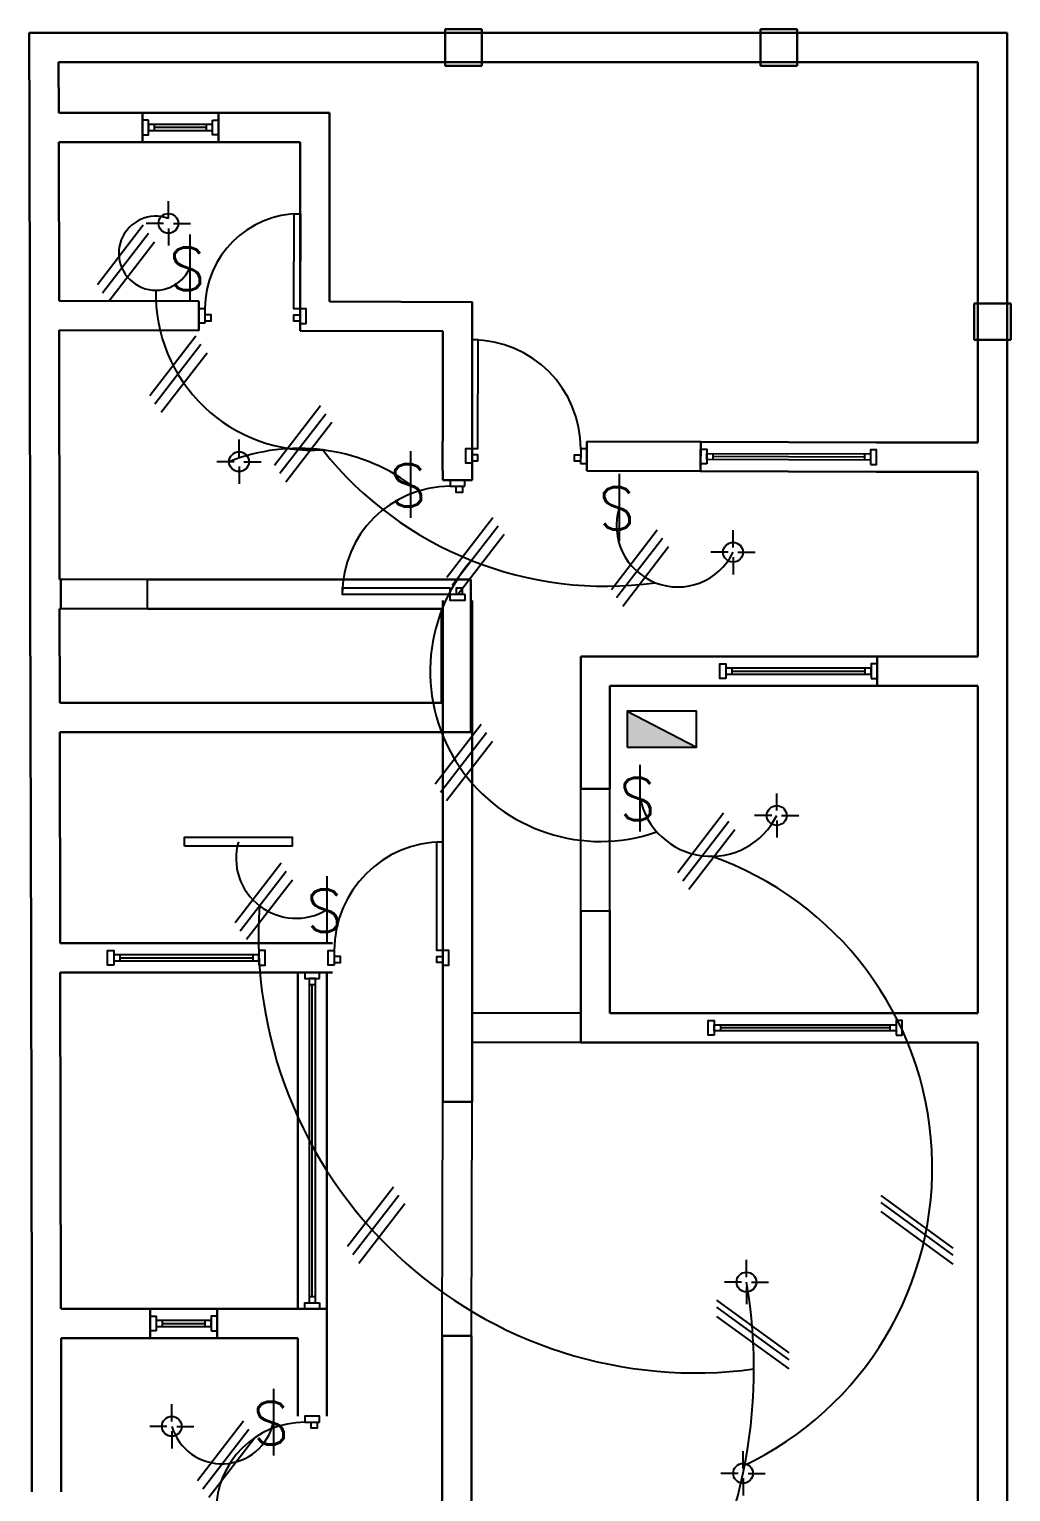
# Model space of a CAD drawing. Header units: metres. Extents: x 68508 to 226087, y -5893 to 20329.
# Drawn here: x 78664 to 86709, y 7853 to 19842 of the extents above; entities that cross this region are included whole.
import ezdxf

# ---------------------------------------------------------------- set-up
doc = ezdxf.new("R2010")
doc.units = ezdxf.units.M
doc.header["$LTSCALE"] = 0.05
for name, color, linetype in [('0 X VARIOS', 7, 'Continuous'), ('CircuitoTomas', 4, 'Continuous'), ('iluminacion', 3, 'Continuous')]:
    doc.layers.add(name, color=color, linetype=linetype)
for name, color, linetype, lineweight in [('A310G', 31, 'Continuous', 25), ('A314G', 151, 'Continuous', 25), ('A315G', 31, 'Continuous', 25), ('muro', 7, 'Continuous', 30)]:
    doc.layers.add(name, color=color, linetype=linetype, lineweight=lineweight)
doc.styles.add('SIMBOLO', font='romans.shx', dxfattribs={"width": 0.7, "oblique": 20})

# ---------------------------------------------------------------- blocks, each defined once
blk = doc.blocks.new('*U259')
at = {"layer": 'muro', "color": 7, "linetype": 'Continuous', "lineweight": 30}
for p, q in [((3.44, 0.12), (-0.12, 0.12)), ((0.12, -0.12), (3.44, -0.12))]:
    blk.add_line(p, q, dxfattribs=at)
blk = doc.blocks.new('*U260')
at = {"layer": 'muro', "color": 7, "linetype": 'Continuous', "lineweight": 30}
for p, q in [((0.17, 0.12), (0, 0.12)), ((0, -0.12), (0.17, -0.12))]:
    blk.add_line(p, q, dxfattribs=at)
blk = doc.blocks.new('*U261')
at = {"layer": 'muro', "color": 7, "linetype": 'Continuous', "lineweight": 30}
for p, q in [((2.415, 0.12), (0, 0.12)), ((0, -0.12), (2.415, -0.12))]:
    blk.add_line(p, q, dxfattribs=at)
blk = doc.blocks.new('*U262')
at = {"layer": 'muro', "color": 7, "linetype": 'Continuous', "lineweight": 30}
for p, q in [((0.165, 0.12), (0, 0.12)), ((0, -0.12), (0.165, -0.12))]:
    blk.add_line(p, q, dxfattribs=at)
blk = doc.blocks.new('*U263')
at = {"layer": 'muro', "color": 7, "linetype": 'Continuous', "lineweight": 30}
for p, q in [((1.705, 0.12), (0, 0.12)), ((0, -0.12), (1.465, -0.12))]:
    blk.add_line(p, q, dxfattribs=at)
blk = doc.blocks.new('*U264')
at = {"layer": 'muro', "color": 7, "linetype": 'Continuous', "lineweight": 30}
for p, q in [((2.06, 0.12), (-0.12, 0.12)), ((0.12, -0.12), (2.06, -0.12))]:
    blk.add_line(p, q, dxfattribs=at)
blk = doc.blocks.new('*U265')
at = {"layer": 'muro', "color": 7, "linetype": 'Continuous', "lineweight": 30}
for p, q in [((0.187, 0.12), (0, 0.12)), ((0, -0.12), (0.187, -0.12))]:
    blk.add_line(p, q, dxfattribs=at)
blk = doc.blocks.new('*U266')
at = {"layer": 'muro', "color": 7, "linetype": 'Continuous', "lineweight": 30}
for p, q in [((1.11, 0.12), (0, 0.12)), ((0, -0.12), (0.99, -0.12))]:
    blk.add_line(p, q, dxfattribs=at)
blk = doc.blocks.new('*U267')
at = {"layer": 'muro', "color": 7, "linetype": 'Continuous', "lineweight": 30}
for p, q in [((1.755, 0.12), (0, 0.12)), ((2.08, 0.12), (1.755, 0.12)), ((0.12, -0.12), (1.635, -0.12)), ((1.875, -0.12), (2.08, -0.12))]:
    blk.add_line(p, q, dxfattribs=at)
blk = doc.blocks.new('*U268')
at = {"layer": 'muro', "color": 7, "linetype": 'Continuous', "lineweight": 30}
for p, q in [((2.6, 0.12), (0, 0.12)), ((0, -0.12), (2.48, -0.12))]:
    blk.add_line(p, q, dxfattribs=at)
blk = doc.blocks.new('*U269')
at = {"layer": 'muro', "color": 7, "linetype": 'Continuous', "lineweight": 30}
for p, q in [((0.95, 0.12), (0.12, 0.12)), ((0.12, -0.12), (0.95, -0.12))]:
    blk.add_line(p, q, dxfattribs=at)
blk = doc.blocks.new('*U270')
at = {"layer": 'muro', "color": 7, "linetype": 'Continuous', "lineweight": 30}
for p, q in [((0.74, 0.12), (0.12, 0.12)), ((0.12, -0.12), (0.74, -0.12))]:
    blk.add_line(p, q, dxfattribs=at)
blk = doc.blocks.new('*U271')
at = {"layer": 'muro', "color": 7, "linetype": 'Continuous', "lineweight": 30}
for p, q in [((1.59, 0.12), (0, 0.12)), ((0, -0.12), (1.59, -0.12))]:
    blk.add_line(p, q, dxfattribs=at)
blk = doc.blocks.new('*U272')
at = {"layer": 'muro', "color": 7, "linetype": 'Continuous', "lineweight": 30}
for p, q in [((1.045, 0.12), (0, 0.12)), ((0, -0.12), (0.805, -0.12))]:
    blk.add_line(p, q, dxfattribs=at)
blk = doc.blocks.new('*U273')
at = {"layer": 'muro', "color": 7, "linetype": 'Continuous', "lineweight": 30}
for p, q in [((0.96, 0.12), (-0.12, 0.12)), ((0.12, -0.12), (0.96, -0.12))]:
    blk.add_line(p, q, dxfattribs=at)
blk = doc.blocks.new('*U274')
at = {"layer": 'muro', "color": 7, "linetype": 'Continuous', "lineweight": 30}
for p, q in [((1, 0.12), (1, -0.12)), ((1.02, 0.12), (1, 0.12)), ((1, -0.12), (1.02, -0.12))]:
    blk.add_line(p, q, dxfattribs=at)
blk = doc.blocks.new('*U275')
at = {"layer": 'muro', "color": 7, "linetype": 'Continuous', "lineweight": 30}
for p, q in [((1.065, 0.12), (0, 0.12)), ((0, -0.12), (0.825, -0.12))]:
    blk.add_line(p, q, dxfattribs=at)
blk = doc.blocks.new('*U276')
at = {"layer": 'muro', "color": 7, "linetype": 'Continuous', "lineweight": 30}
for p, q in [((1.02, 0.12), (-0.12, 0.12)), ((0.12, -0.12), (1.02, -0.12))]:
    blk.add_line(p, q, dxfattribs=at)
blk = doc.blocks.new('*U277')
at = {"layer": 'muro', "color": 7, "linetype": 'Continuous', "lineweight": 30}
for p, q in [((1.29, 0.12), (0, 0.12)), ((1.29, 0.12), (1.29, -0.12)), ((0, -0.12), (1.29, -0.12))]:
    blk.add_line(p, q, dxfattribs=at)
blk = doc.blocks.new('*U278')
at = {"layer": 'muro', "color": 7, "linetype": 'Continuous', "lineweight": 30}
for p, q in [((0.825, 0.12), (0, 0.12)), ((0, -0.12), (0.825, -0.12))]:
    blk.add_line(p, q, dxfattribs=at)
blk = doc.blocks.new('*U279')
at = {"layer": 'A314G', "color": 151, "linetype": 'Continuous', "lineweight": 25}
for p, q in [((0.1, 0.085, -1), (0.1, 0.035, -1)), ((0.1, 0.06, -1), (1.49, 0.06, -1)), ((1.49, 0.085, -1), (1.49, 0.035, -1))]:
    blk.add_line(p, q, dxfattribs=at)
at = {"layer": 'A314G', "color": 151, "linetype": 'Continuous', "lineweight": 25, "elevation": -1}
for points in [[(0.05, 0), (0, 0), (0, 0.12), (0.05, 0.12)], [(1.54, 0), (1.59, 0), (1.59, 0.12), (1.54, 0.12)], [(0.05, 0.085), (0.05, 0.035), (1.54, 0.035), (1.54, 0.085)]]:
    blk.add_lwpolyline(points, close=True, dxfattribs=at)
blk = doc.blocks.new('*U280')
at = {"layer": 'A314G', "color": 151, "linetype": 'Continuous', "lineweight": 25}
for p, q in [((0.1, 0.085, -1), (0.1, 0.035, -1)), ((0.1, 0.06, -1), (1.19, 0.06, -1)), ((1.19, 0.085, -1), (1.19, 0.035, -1))]:
    blk.add_line(p, q, dxfattribs=at)
at = {"layer": 'A314G', "color": 151, "linetype": 'Continuous', "lineweight": 25, "elevation": -1}
for points in [[(0.05, 0), (0, 0), (0, 0.12), (0.05, 0.12)], [(1.24, 0), (1.29, 0), (1.29, 0.12), (1.24, 0.12)], [(0.05, 0.085), (0.05, 0.035), (1.24, 0.035), (1.24, 0.085)]]:
    blk.add_lwpolyline(points, close=True, dxfattribs=at)
blk = doc.blocks.new('*U281')
at = {"layer": 'A310G', "color": 31, "linetype": 'Continuous', "lineweight": 25}
for p, q in [((0, 0.12), (1, 0.12)), ((0, 0.12), (0, -0.12)), ((1, 0.12), (1, -0.12)), ((0, -0.12), (1, -0.12))]:
    blk.add_line(p, q, dxfattribs=at)
blk = doc.blocks.new('*U282')
at = {"layer": 'muro', "color": 7, "linetype": 'Continuous', "lineweight": 30}
for p, q in [((0.605, 0.12), (0, 0.12)), ((0.12, -0.12), (0.605, -0.12))]:
    blk.add_line(p, q, dxfattribs=at)
blk = doc.blocks.new('*U283')
at = {"layer": 'muro', "color": 7, "linetype": 'Continuous', "lineweight": 30}
for p, q in [((1.92, 0.12), (0, 0.12)), ((0, -0.12), (1.92, -0.12))]:
    blk.add_line(p, q, dxfattribs=at)
blk = doc.blocks.new('*U284')
at = {"layer": 'muro', "color": 7, "linetype": 'Continuous', "lineweight": 30}
for p, q in [((2.96, 0.12), (0, 0.12)), ((0, -0.12), (2.84, -0.12))]:
    blk.add_line(p, q, dxfattribs=at)
blk = doc.blocks.new('*U292')
at = {"layer": 'muro', "color": 7, "linetype": 'Continuous', "lineweight": 30}
for p, q in [((1.38, 0.12), (0, 0.12)), ((0, -0.12), (1.26, -0.12))]:
    blk.add_line(p, q, dxfattribs=at)
blk = doc.blocks.new('*U293')
at = {"layer": 'muro', "color": 7, "linetype": 'Continuous', "lineweight": 30}
for p, q in [((0.85, 0.12), (0.12, 0.12)), ((0.85, -0.12), (0.85, 0.12)), ((1.4, 0.12), (0.85, 0.12)), ((1.4, 0.12), (1.4, -0.12)), ((2.3, 0.12), (1.4, 0.12)), ((0.12, -0.12), (0.85, -0.12)), ((0.85, -0.12), (1.4, -0.12)), ((1.4, -0.12), (2.06, -0.12))]:
    blk.add_line(p, q, dxfattribs=at)
blk = doc.blocks.new('*U294')
at = {"layer": 'muro', "color": 7, "linetype": 'Continuous', "lineweight": 30}
for p, q in [((0.76, 0.12), (-0.12, 0.12)), ((0.12, -0.12), (0.76, -0.12))]:
    blk.add_line(p, q, dxfattribs=at)
blk = doc.blocks.new('*U296')
at = {"layer": 'A315G', "color": 31, "linetype": 'Continuous', "lineweight": 25}
for points in [[(0.05, 0.12), (0.1, 0.12), (0.1, 0.85), (0.05, 0.85)], [(0.05, 0), (0, 0), (0, 0.12), (0.05, 0.12)], [(0.78, 0), (0.83, 0), (0.83, 0.12), (0.78, 0.12)], [(0.05, 0.02), (0.1, 0.02), (0.1, 0.07), (0.05, 0.07)], [(0.78, 0.02), (0.73, 0.02), (0.73, 0.07), (0.78, 0.07)]]:
    blk.add_lwpolyline(points, close=True, dxfattribs=at)
blk.add_arc((0.05, 0.12), 0.73, 0, 90, dxfattribs=at)
blk = doc.blocks.new('*U298')
at = {"layer": 'muro', "color": 7, "linetype": 'Continuous', "lineweight": 30}
for p, q in [((1.522, 0.12), (0, 0.12)), ((2.96, 0.12), (1.522, 0.12)), ((0, -0.12), (1.522, -0.12)), ((1.522, -0.12), (2.96, -0.12))]:
    blk.add_line(p, q, dxfattribs=at)
blk = doc.blocks.new('*U300')
at = {"layer": 'muro', "color": 7, "linetype": 'Continuous', "lineweight": 30}
for p, q in [((0.605, 0.12), (0, 0.12)), ((0, -0.12), (0.605, -0.12))]:
    blk.add_line(p, q, dxfattribs=at)
blk = doc.blocks.new('*U301')
at = {"layer": 'muro', "color": 7, "linetype": 'Continuous', "lineweight": 30}
for p, q in [((0.575, 0.12), (0, 0.12)), ((3.505, 0.12), (0.575, 0.12)), ((0, -0.12), (0.575, -0.12)), ((0.575, -0.12), (3.505, -0.12))]:
    blk.add_line(p, q, dxfattribs=at)
blk = doc.blocks.new('*U302')
at = {"layer": 'muro', "color": 7, "linetype": 'Continuous', "lineweight": 30}
for p, q in [((0.985, 0.12), (0.985, -0.12)), ((1.065, 0.12), (0.985, 0.12)), ((0.985, -0.12), (1.181, -0.12))]:
    blk.add_line(p, q, dxfattribs=at)
blk = doc.blocks.new('*U303')
at = {"layer": 'muro', "color": 7, "linetype": 'Continuous', "lineweight": 30}
for p, q in [((0, 0.12), (0, 0.12)), ((1.442, 0.12), (0, 0.12)), ((1.442, 0.12), (1.442, -0.12)), ((2.375, 0.12), (1.442, 0.12)), ((2.375, -0.12), (2.375, 0.12)), ((3.557, 0.12), (3.555, 0.12)), ((3.557, -0.12), (3.557, 0.12)), ((0, -0.12), (1.442, -0.12)), ((1.442, -0.12), (2.375, -0.12)), ((3.555, -0.12), (3.557, -0.12))]:
    blk.add_line(p, q, dxfattribs=at)
blk = doc.blocks.new('*U304')
at = {"layer": 'A314G', "color": 151, "linetype": 'Continuous', "lineweight": 25}
for p, q in [((0.1, 0.085, -1), (0.1, 0.035, -1)), ((0.1, 0.06, -1), (1.342, 0.06, -1)), ((1.342, 0.085, -1), (1.342, 0.035, -1))]:
    blk.add_line(p, q, dxfattribs=at)
at = {"layer": 'A314G', "color": 151, "linetype": 'Continuous', "lineweight": 25, "elevation": -1}
for points in [[(0.05, 0), (0, 0), (0, 0.12), (0.05, 0.12)], [(1.392, 0), (1.442, 0), (1.442, 0.12), (1.392, 0.12)], [(0.05, 0.085), (0.05, 0.035), (1.392, 0.035), (1.392, 0.085)]]:
    blk.add_lwpolyline(points, close=True, dxfattribs=at)
blk = doc.blocks.new('*U305')
at = {"layer": 'A315G', "color": 31, "linetype": 'Continuous', "lineweight": 25}
for points in [[(0.05, 0.12), (0.1, 0.12), (0.1, 1.012), (0.05, 1.012)], [(0.05, 0), (0, 0), (0, 0.12), (0.05, 0.12)], [(0.942, 0), (0.992, 0), (0.992, 0.12), (0.942, 0.12)], [(0.05, 0.02), (0.1, 0.02), (0.1, 0.07), (0.05, 0.07)], [(0.942, 0.02), (0.892, 0.02), (0.892, 0.07), (0.942, 0.07)]]:
    blk.add_lwpolyline(points, close=True, dxfattribs=at)
blk.add_arc((0.05, 0.12), 0.892, 0, 90, dxfattribs=at)
blk = doc.blocks.new('*U306')
at = {"layer": 'muro', "color": 7, "linetype": 'Continuous', "lineweight": 30}
for p, q in [((0.15, 0.12), (0.124, 0.12)), ((0, -0.12), (0.004, -0.12)), ((0.004, -0.12), (0.15, -0.12))]:
    blk.add_line(p, q, dxfattribs=at)
blk = doc.blocks.new('*U307')
at = {"layer": 'muro', "color": 7, "linetype": 'Continuous', "lineweight": 30}
for p, q in [((0.875, 0.12), (0, 0.12)), ((0, -0.12), (1.115, -0.12))]:
    blk.add_line(p, q, dxfattribs=at)
blk = doc.blocks.new('*U308')
at = {"layer": 'muro', "color": 7, "linetype": 'Continuous', "lineweight": 30}
for p, q in [((1.29, 0.12), (0.12, 0.12)), ((2.12, 0.12), (2.12, -0.12)), ((3.265, 0.12), (2.12, 0.12)), ((-0.12, -0.12), (1.05, -0.12)), ((2.12, -0.12), (3.266, -0.12))]:
    blk.add_line(p, q, dxfattribs=at)
blk = doc.blocks.new('*U309')
at = {"layer": 'muro', "color": 7, "linetype": 'Continuous', "lineweight": 30}
for p, q in [((1.43, 0.12), (-0.117, 0.12)), ((0.123, -0.12), (1.67, -0.12))]:
    blk.add_line(p, q, dxfattribs=at)
blk = doc.blocks.new('*U312')
at = {"layer": 'muro', "color": 7, "linetype": 'Continuous', "lineweight": 30}
for p, q in [((0.788, 0.12), (0.12, 0.12)), ((0.788, -0.12), (0.788, 0.12)), ((1.413, 0.12), (0.788, 0.12)), ((1.413, 0.12), (1.413, -0.12)), ((2.099, 0.12), (1.413, 0.12)), ((-0.12, -0.12), (0.788, -0.12)), ((0.788, -0.12), (1.413, -0.12)), ((1.413, -0.12), (2.099, -0.12))]:
    blk.add_line(p, q, dxfattribs=at)
blk = doc.blocks.new('*U313')
at = {"layer": 'A314G', "color": 151, "linetype": 'Continuous', "lineweight": 25}
for p, q in [((0.1, 0.085, -1), (0.1, 0.035, -1)), ((0.1, 0.06, -1), (0.525, 0.06, -1)), ((0.525, 0.085, -1), (0.525, 0.035, -1))]:
    blk.add_line(p, q, dxfattribs=at)
at = {"layer": 'A314G', "color": 151, "linetype": 'Continuous', "lineweight": 25, "elevation": -1}
for points in [[(0.05, 0), (0, 0), (0, 0.12), (0.05, 0.12)], [(0.575, 0), (0.625, 0), (0.625, 0.12), (0.575, 0.12)], [(0.05, 0.085), (0.05, 0.035), (0.575, 0.035), (0.575, 0.085)]]:
    blk.add_lwpolyline(points, close=True, dxfattribs=at)
blk = doc.blocks.new('*U314')
at = {"layer": 'muro', "color": 7, "linetype": 'Continuous', "lineweight": 30}
for p, q in [((0.536, 0.12), (0.12, 0.12)), ((2.078, 0.12), (0.776, 0.12)), ((4.362, 0.12), (2.318, 0.12)), ((5.372, 0.12), (4.602, 0.12)), ((7.342, 0.12), (5.612, 0.12)), ((10.34, 0.12), (7.582, 0.12)), ((-0.12, -0.12), (0.656, -0.12)), ((0.656, -0.12), (2.197, -0.12)), ((2.197, -0.12), (4.482, -0.12)), ((4.482, -0.12), (5.492, -0.12)), ((5.492, -0.12), (7.462, -0.12)), ((7.462, -0.12), (10.459, -0.12))]:
    blk.add_line(p, q, dxfattribs=at)
blk = doc.blocks.new('*U315')
at = {"layer": 'A315G', "color": 31, "linetype": 'Continuous', "lineweight": 25}
for points in [[(0.05, 0.12), (0.1, 0.12), (0.1, 0.9), (0.05, 0.9)], [(0.05, 0), (0, 0), (0, 0.12), (0.05, 0.12)], [(0.83, 0), (0.88, 0), (0.88, 0.12), (0.83, 0.12)], [(0.05, 0.02), (0.1, 0.02), (0.1, 0.07), (0.05, 0.07)], [(0.83, 0.02), (0.78, 0.02), (0.78, 0.07), (0.83, 0.07)]]:
    blk.add_lwpolyline(points, close=True, dxfattribs=at)
at = {"layer": 'A315G', "color": 31, "linetype": 'Continuous', "lineweight": 25, "extrusion": (0, 0, -1)}
blk.add_arc((-0.05, 0.12), 0.78, 90, 180, dxfattribs=at)
blk = doc.blocks.new('*U316')
at = {"layer": 'A310G', "color": 31, "linetype": 'Continuous', "lineweight": 25}
for p, q in [((0, 0.12), (0.89, 0.12)), ((0, 0.12), (0, -0.12)), ((0.89, 0.12), (0.89, -0.12)), ((0, -0.12), (0.89, -0.12))]:
    blk.add_line(p, q, dxfattribs=at)
blk = doc.blocks.new('*U317')
at = {"layer": 'muro', "color": 7, "linetype": 'Continuous', "lineweight": 30}
for p, q in [((0, -0.12), (0, 0.12)), ((0, 0.12), (0, 0.12)), ((1.92, 0.12), (1.92, -0.12)), ((1.92, -0.12), (1.92, -0.12))]:
    blk.add_line(p, q, dxfattribs=at)
blk = doc.blocks.new('*U318')
at = {"layer": 'A310G', "color": 31, "linetype": 'Continuous', "lineweight": 25}
for p, q in [((0, 0.12), (1.92, 0.12)), ((0, 0.12), (0, -0.12)), ((1.92, 0.12), (1.92, -0.12)), ((0, -0.12), (1.92, -0.12))]:
    blk.add_line(p, q, dxfattribs=at)
blk = doc.blocks.new('*U319')
at = {"layer": 'A315G', "color": 31, "linetype": 'Continuous', "lineweight": 25}
for points in [[(0.05, 0.12), (0.1, 0.12), (0.1, 1.005), (0.05, 1.005)], [(0.05, 0), (0, 0), (0, 0.12), (0.05, 0.12)], [(0.935, 0), (0.985, 0), (0.985, 0.12), (0.935, 0.12)], [(0.05, 0.02), (0.1, 0.02), (0.1, 0.07), (0.05, 0.07)], [(0.935, 0.02), (0.885, 0.02), (0.885, 0.07), (0.935, 0.07)]]:
    blk.add_lwpolyline(points, close=True, dxfattribs=at)
blk.add_arc((0.05, 0.12), 0.885, 0, 90, dxfattribs=at)
blk = doc.blocks.new('*U320')
at = {"layer": 'muro', "color": 7, "linetype": 'Continuous', "lineweight": 30}
for p, q in [((1.13, 0.12), (-0.12, 0.12)), ((0.12, -0.12), (0.89, -0.12))]:
    blk.add_line(p, q, dxfattribs=at)
blk = doc.blocks.new('*U321')
at = {"layer": 'muro', "color": 7, "linetype": 'Continuous', "lineweight": 30}
for p, q in [((3.249, 0.12), (-0.12, 0.12)), ((0.12, -0.12), (3.25, -0.12))]:
    blk.add_line(p, q, dxfattribs=at)
blk = doc.blocks.new('*U322')
at = {"layer": 'muro', "color": 7, "linetype": 'Continuous', "lineweight": 30}
for p, q in [((2.53, 0.12), (0.12, 0.12)), ((-0.12, -0.12), (2.53, -0.12))]:
    blk.add_line(p, q, dxfattribs=at)
blk = doc.blocks.new('*U323')
at = {"layer": 'muro', "color": 7, "linetype": 'Continuous', "lineweight": 30}
for p, q in [((0.712, 0.12), (0.712, -0.12)), ((0.721, 0.12), (0.712, 0.12)), ((0.712, -0.12), (0.722, -0.12))]:
    blk.add_line(p, q, dxfattribs=at)
blk = doc.blocks.new('*U324')
at = {"layer": 'A310G', "color": 31, "linetype": 'Continuous', "lineweight": 25}
for p, q in [((0, 0.12), (0.712, 0.12)), ((0, 0.12), (0, -0.12)), ((0.712, 0.12), (0.712, -0.12)), ((0, -0.12), (0.712, -0.12))]:
    blk.add_line(p, q, dxfattribs=at)
blk = doc.blocks.new('*U325')
at = {"layer": 'muro', "color": 7, "linetype": 'Continuous', "lineweight": 30}
for p, q in [((2.186, 0.12), (0.12, 0.12)), ((2.351, 0.12), (2.186, 0.12)), ((0.12, -0.12), (2.186, -0.12)), ((2.186, -0.12), (2.351, -0.12))]:
    blk.add_line(p, q, dxfattribs=at)
blk = doc.blocks.new('*U326')
at = {"layer": 'A315G', "color": 31, "linetype": 'Continuous', "lineweight": 25}
for points in [[(0.05, 0.12), (0.1, 0.12), (0.1, 1.01), (0.05, 1.01)], [(0.05, 0), (0, 0), (0, 0.12), (0.05, 0.12)], [(0.94, 0), (0.99, 0), (0.99, 0.12), (0.94, 0.12)], [(0.05, 0.02), (0.1, 0.02), (0.1, 0.07), (0.05, 0.07)], [(0.94, 0.02), (0.89, 0.02), (0.89, 0.07), (0.94, 0.07)]]:
    blk.add_lwpolyline(points, close=True, dxfattribs=at)
at = {"layer": 'A315G', "color": 31, "linetype": 'Continuous', "lineweight": 25, "extrusion": (-2.48837e-29, 0, -1)}
blk.add_arc((-0.05, 0.12), 0.89, 90, 180, dxfattribs=at)
blk = doc.blocks.new('*U327')
at = {"layer": 'muro', "color": 7, "linetype": 'Continuous', "lineweight": 30}
for p, q in [((2.8775, 0.12), (0.12, 0.12)), ((0, -0.12), (2.8775, -0.12))]:
    blk.add_line(p, q, dxfattribs=at)
blk = doc.blocks.new('*U328')
at = {"layer": 'A314G', "color": 151, "linetype": 'Continuous', "lineweight": 25}
for p, q in [((0.1, 0.085, -1), (0.1, 0.035, -1)), ((0.1, 0.06, -1), (2.6575, 0.06, -1)), ((2.6575, 0.085, -1), (2.6575, 0.035, -1))]:
    blk.add_line(p, q, dxfattribs=at)
at = {"layer": 'A314G', "color": 151, "linetype": 'Continuous', "lineweight": 25, "elevation": -1}
for points in [[(0.05, 0), (0, 0), (0, 0.12), (0.05, 0.12)], [(2.7075, 0), (2.7575, 0), (2.7575, 0.12), (2.7075, 0.12)], [(0.05, 0.085), (0.05, 0.035), (2.7075, 0.035), (2.7075, 0.085)]]:
    blk.add_lwpolyline(points, close=True, dxfattribs=at)
blk = doc.blocks.new('*U329')
at = {"layer": 'A314G', "color": 151, "linetype": 'Continuous', "lineweight": 25}
for p, q in [((0.1, 0.085, -1), (0.1, 0.035, -1)), ((0.1, 0.06, -1), (0.45, 0.06, -1)), ((0.45, 0.085, -1), (0.45, 0.035, -1))]:
    blk.add_line(p, q, dxfattribs=at)
at = {"layer": 'A314G', "color": 151, "linetype": 'Continuous', "lineweight": 25, "elevation": -1}
for points in [[(0.05, 0), (0, 0), (0, 0.12), (0.05, 0.12)], [(0.5, 0), (0.55, 0), (0.55, 0.12), (0.5, 0.12)], [(0.05, 0.085), (0.05, 0.035), (0.5, 0.035), (0.5, 0.085)]]:
    blk.add_lwpolyline(points, close=True, dxfattribs=at)
blk = doc.blocks.new('*U333')
at = {"layer": 'muro', "color": 7, "linetype": 'Continuous', "lineweight": 30, "extrusion": (1, 0, 0)}
for p, q in [((0, -0.15, -0.15), (0, 0.15, -0.15)), ((0, 0.15, -0.15), (0, 0.15, 0.15)), ((0, 0.15, 0.15), (0, -0.15, 0.15)), ((0, -0.15, 0.15), (0, -0.15, -0.15))]:
    blk.add_line(p, q, dxfattribs=at)
blk = doc.blocks.new('*U334')
at = {"layer": 'muro', "color": 7, "linetype": 'Continuous', "lineweight": 30, "extrusion": (1, 0, 0)}
for p, q in [((0, -0.15, -0.15), (0, 0.15, -0.15)), ((0, 0.15, -0.15), (0, 0.15, 0.15)), ((0, 0.15, 0.15), (0, -0.15, 0.15)), ((0, -0.15, 0.15), (0, -0.15, -0.15))]:
    blk.add_line(p, q, dxfattribs=at)
blk = doc.blocks.new('*U335')
at = {"layer": 'muro', "color": 7, "linetype": 'Continuous', "lineweight": 30, "extrusion": (1, 0, 0)}
for p, q in [((0, -0.15, -0.15), (0, 0.15, -0.15)), ((0, 0.15, -0.15), (0, 0.15, 0.15)), ((0, 0.15, 0.15), (0, -0.15, 0.15)), ((0, -0.15, 0.15), (0, -0.15, -0.15))]:
    blk.add_line(p, q, dxfattribs=at)
blk = doc.blocks.new('INTE')
at = {"linetype": 'Continuous'}
blk.add_line((0, 0.1228), (0, -0.1228), dxfattribs=at)
at = {"linetype": 'Continuous', "style": 'SIMBOLO'}
blk.add_text('S', height=0.156, dxfattribs=at).set_placement((-0.0761, -0.0813))
blk = doc.blocks.new('TABLE')
at = {"linetype": 'Continuous'}
blk.add_hatch(color=256, dxfattribs=at).paths.add_polyline_path([(-0.2625, 0.1365), (-0.2625, -0.1365), (0.2625, -0.1365)])
blk.add_line((-0.2625, 0.1365), (0.2625, -0.1365), dxfattribs=at)
blk.add_lwpolyline([(-0.2625, -0.1365), (0.2625, -0.1365), (0.2625, 0.1365), (-0.2625, 0.1365)], close=True, dxfattribs=at)

msp = doc.modelspace()

# ---------------------------------------------------------------- linework, layer by layer
at = {"layer": '0 X VARIOS'}
for p, q in [((79804.31, 18331.661), (79804.31, 18431.661)), ((79723.177, 18250.527), (79623.177, 18250.527)), ((79763.743, 18250.527), (79723.177, 18250.527)), ((79804.31, 18291.094), (79804.31, 18331.661)), ((79844.877, 18250.527), (79885.443, 18250.527)), ((79885.443, 18250.527), (79985.443, 18250.527)), ((79804.31, 18209.961), (79804.31, 18169.394)), ((79804.31, 18169.394), (79804.31, 18069.394)), ((80382.798, 16378.221), (80382.798, 16478.221)), ((80382.798, 16337.654), (80382.798, 16378.221)), ((80301.665, 16297.087), (80201.665, 16297.087)), ((80342.232, 16297.087), (80301.665, 16297.087)), ((80382.798, 16256.521), (80382.798, 16215.954)), ((80382.798, 16215.954), (80382.798, 16115.954)), ((80423.365, 16297.087), (80463.932, 16297.087)), ((80463.932, 16297.087), (80563.932, 16297.087)), ((84432.213, 15635.363), (84432.213, 15735.363)), ((84432.213, 15594.796), (84432.213, 15635.363)), ((84351.08, 15554.23), (84251.08, 15554.23)), ((84391.646, 15554.23), (84351.08, 15554.23)), ((84432.213, 15513.663), (84432.213, 15473.097)), ((84432.213, 15473.097), (84432.213, 15373.097)), ((84472.78, 15554.23), (84513.346, 15554.23)), ((84513.346, 15554.23), (84613.346, 15554.23)), ((84790.244, 13477.307), (84790.244, 13577.307)), ((84790.244, 13436.74), (84790.244, 13477.307)), ((84709.11, 13396.174), (84609.11, 13396.174)), ((84749.677, 13396.174), (84709.11, 13396.174)), ((84790.244, 13355.607), (84790.244, 13315.04)), ((84790.244, 13315.04), (84790.244, 13215.04)), ((84830.81, 13396.174), (84871.377, 13396.174)), ((84871.377, 13396.174), (84971.377, 13396.174)), ((84542.32, 9652.967), (84542.32, 9752.967)), ((84542.32, 9612.4), (84542.32, 9652.967)), ((84461.186, 9571.834), (84361.186, 9571.834)), ((84501.753, 9571.834), (84461.186, 9571.834)), ((84542.32, 9531.267), (84542.32, 9490.7)), ((84542.32, 9490.7), (84542.32, 9390.7)), ((84582.886, 9571.834), (84623.453, 9571.834)), ((84623.453, 9571.834), (84723.453, 9571.834)), ((79831.776, 8469.898), (79831.776, 8569.898)), ((79831.776, 8429.331), (79831.776, 8469.898)), ((79750.643, 8388.764), (79650.643, 8388.764)), ((79791.21, 8388.764), (79750.643, 8388.764)), ((79831.776, 8348.198), (79831.776, 8307.631)), ((79831.776, 8307.631), (79831.776, 8207.631)), ((79872.343, 8388.764), (79912.909, 8388.764)), ((79912.909, 8388.764), (80012.909, 8388.764)), ((84514.773, 8084.712), (84514.773, 8184.712)), ((84514.773, 8044.146), (84514.773, 8084.712)), ((84433.64, 8003.579), (84333.64, 8003.579)), ((84474.206, 8003.579), (84433.64, 8003.579)), ((84514.773, 7963.012), (84514.773, 7922.446)), ((84514.773, 7922.446), (84514.773, 7822.446)), ((84555.34, 8003.579), (84595.906, 8003.579)), ((84595.906, 8003.579), (84695.906, 8003.579))]:
    msp.add_line(p, q, dxfattribs=at)
msp.add_lwpolyline([(79935.211, 13145.171), (79935.211, 13217.672), (80819.72, 13217.672), (80819.72, 13145.171)], close=True, dxfattribs=at)
for centre in [(79804.31, 18250.527), (80382.798, 16297.087), (84432.213, 15554.23), (84790.244, 13396.174), (84542.32, 9571.834), (79831.776, 8388.764), (84514.773, 8003.579)]:
    msp.add_circle(centre, 81.133, dxfattribs=at)
at = {"layer": 'iluminacion'}
for p, q in [((79221.827, 17749.653), (79598.576, 18237.808)), ((79264.594, 17681.826), (79641.343, 18169.981)), ((79314.556, 17611.966), (79691.305, 18100.121)), ((79651.15, 16839.551), (80027.899, 17327.706)), ((79693.917, 16771.724), (80070.666, 17259.879)), ((79743.879, 16701.863), (80120.628, 17190.019)), ((80673.873, 16269.62), (81050.621, 16757.775)), ((80716.64, 16201.793), (81093.388, 16689.949)), ((80766.602, 16131.933), (81143.35, 16620.088)), ((82087.204, 15351.203), (82463.953, 15839.358)), ((82129.971, 15283.376), (82506.72, 15771.531)), ((83434.992, 15250.514), (83811.741, 15738.669)), ((82179.933, 15213.516), (82556.682, 15701.671)), ((83477.759, 15182.688), (83854.507, 15670.843)), ((83527.721, 15112.827), (83904.469, 15600.982)), ((81991.862, 13656.428), (82368.611, 14144.583)), ((82034.629, 13588.602), (82411.377, 14076.757)), ((82084.591, 13518.741), (82461.339, 14006.896)), ((83978.595, 12929.954), (84355.344, 13418.109)), ((84021.362, 12862.128), (84398.111, 13350.283)), ((84071.324, 12792.267), (84448.073, 13280.422)), ((80350.892, 12519.483), (80727.641, 13007.639)), ((80393.659, 12451.657), (80770.408, 12939.812)), ((80443.621, 12381.796), (80820.37, 12869.951)), ((81272.249, 9864.577), (81648.998, 10352.732)), ((81315.016, 9796.751), (81691.765, 10284.906)), ((81364.978, 9726.89), (81741.727, 10215.045)), ((85643.233, 10282.136), (86235.115, 9850.752)), ((85643.233, 10224.273), (86235.115, 9792.889)), ((85643.233, 10149.629), (86235.115, 9718.245)), ((84298.017, 9422.968), (84889.899, 8991.584)), ((84298.017, 9365.106), (84889.899, 8933.722)), ((84298.017, 9290.461), (84889.899, 8859.077)), ((80043.7, 7945.674), (80420.448, 8433.829)), ((80086.466, 7877.847), (80463.215, 8366.002)), ((80136.428, 7807.987), (80513.177, 8296.142))]:
    msp.add_line(p, q, dxfattribs=at)
for centre, radius, start, end in [((79700.689, 18006.062), 303.283, 70.0217272, 336.6153539), ((80983.241, 17673.757), 1282.88, 178.703738, 273.8377983), ((80874.224, 14846.22), 1559.757, 54.1091414, 111.5357864), ((83385.02, 18235.432), 2958.925, 218.4926934, 277.9650622), ((83979.595, 15772.372), 502.443, 162.6307368, 334.2679677), ((83344.14, 14578.05), 1394.123, 139.2781043, 289.2861978), ((84254.028, 13658.526), 596.956, 191.620034, 333.9290852), ((80850.958, 13046.457), 492.352, 164.0902945, 300.9128579), ((83362.831, 10509.871), 2703.175, 295.2231064, 70.7976776), ((84124.443, 12408.554), 3581.746, 176.0411184, 277.6968781), ((80465.347, 8859.077), 4138.807, 326.322637, 9.9165093), ((80244.051, 8512.462), 430.432, 196.7011697, 347.9516552)]:
    msp.add_arc(centre, radius, start, end, dxfattribs=at)

# ---------------------------------------------------------------- block references
at = {"layer": '0 X VARIOS', "color": 3, "xscale": 2231.590401911997, "yscale": 2231.590401911997, "zscale": 2231.590401911997}
for p in [(79979.061, 17885.688), (81788.621, 16109.833), (83500.063, 15922.366), (83669.307, 13538.287), (81103.895, 12624.044), (80665.001, 8422.615)]:
    msp.add_blockref('INTE', p, dxfattribs=at)
at = {"layer": '0 X VARIOS', "xscale": 1080.244887775345, "yscale": 1080.244887775345, "zscale": 1080.244887775345}
msp.add_blockref('TABLE', (83849.29, 14103.909), dxfattribs=at)
at = {"layer": 'A310G', "color": 31, "linetype": 'Continuous', "lineweight": 25, "xscale": 1000, "yscale": 1000, "zscale": 1000}
for name, p, rotation in [('*U324', (79633.742, 15210.115), 180), ('*U281', (83303.742, 12615.115), 90), ('*U316', (83183.742, 11655.115), 180), ('*U318', (82168.742, 9130.271), 89.85079257814341)]:
    msp.add_blockref(name, p, dxfattribs=dict(at, rotation=rotation))
at = {"layer": 'A314G', "color": 151, "linetype": 'Continuous', "lineweight": 25, "yscale": 1000, "zscale": 1000}
for name, p, xscale, rotation in [('*U313', (80215.433, 19096.267, 1000), 1000, 180), ('*U304', (85608.573, 16275.115, 1000), -1000, 359.8389046938854), ('*U328', (81043.742, 9352.615, 1000), 1000, 90)]:
    msp.add_blockref(name, p, dxfattribs=dict(at, xscale=xscale, rotation=rotation))
for name, p, xscale in [('*U280', (84323.742, 14520.115, 1000), 1000), ('*U280', (79305.991, 12170.115), 1000), ('*U279', (85818.742, 11595.115, 1000), -1000), ('*U329', (79653.742, 9172.615, 1000), 1000)]:
    msp.add_blockref(name, p, dxfattribs=dict(at, xscale=xscale))
at = {"layer": 'A315G', "color": 31, "linetype": 'Continuous', "lineweight": 25, "yscale": 1000, "zscale": 1000}
for name, p, xscale, rotation in [('*U315', (80933.275, 17429.48), -999.9999999999999, 359.8515975134517), ('*U305', (82241.34, 16284.582), 1000, 359.8389046938854), ('*U319', (82233.742, 15160.115), 1000, 90), ('*U296', (81043.742, 7642.615), 1000, 90)]:
    msp.add_blockref(name, p, dxfattribs=dict(at, xscale=xscale, rotation=rotation))
at = {"layer": 'A315G', "color": 31, "linetype": 'Continuous', "lineweight": 25, "xscale": -1000, "yscale": 1000, "zscale": 1000}
msp.add_blockref('*U326', (82103.742, 12170.115), dxfattribs=at)
at = {"layer": 'CircuitoTomas', "color": 6, "xscale": 1000, "yscale": 1000, "zscale": 1000, "rotation": 270.1095572631265}
msp.add_blockref('*U314', (78783.742, 19692.115), dxfattribs=at)
at = {"layer": 'muro', "color": 7, "linetype": 'Continuous', "lineweight": 30, "xscale": 1000, "yscale": 1000, "zscale": 1000}
for name, p in [('*U259', (78783.742, 19692.115)), ('*U260', (82223.742, 19692.115)), ('*U261', (82393.742, 19692.115)), ('*U262', (84808.742, 19692.115)), ('*U263', (84973.742, 19692.115)), ('*U276', (83303.742, 14580.115)), ('*U277', (84323.742, 14580.115)), ('*U278', (85613.742, 14580.115)), ('*U325', (78798.01, 12230.115)), ('*U293', (78803.742, 9232.615))]:
    msp.add_blockref(name, p, dxfattribs=at)
at = {"layer": 'muro', "color": 7, "linetype": 'Continuous', "lineweight": 30, "extrusion": (2.44929e-16, 1, 0), "xscale": 1000, "yscale": 1000, "zscale": 1000, "rotation": 90}
msp.add_blockref('*U333', (-82223.742, 0, 19692.115), dxfattribs=at)
at = {"layer": 'muro', "color": 7, "linetype": 'Continuous', "lineweight": 30, "extrusion": (1, -2.22045e-16, 0), "xscale": 1000, "yscale": 1000, "zscale": 1000, "rotation": 90}
msp.add_blockref('*U334', (19692.115, 0, 84808.742), dxfattribs=at)
at = {"layer": 'muro', "color": 7, "linetype": 'Continuous', "lineweight": 30}
for name, p, xscale, yscale, zscale, rotation in [('*U264', (86558.742, 19692.115), 1000, 1000, 1000, 270), ('*U312', (81003.742, 19036.267), 1000, 1000, 1000, 180), ('*U309', (81003.742, 17486.267), 1000, 1000, 1000, 90), ('*U265', (86558.742, 17632.115), 1000, 1000, 1000, 270), ('*U308', (82173.742, 17486.267), 999.9999999999999, 999.9999999999999, 999.9999999999999, 179.8515975134517), ('*U307', (82173.742, 16491.267), 1000, 1000, 1000, 90), ('*U266', (86558.742, 17445.115), 1000, 1000, 1000, 270), ('*U303', (85608.742, 16335.115), 1000, 1000, 1000, 179.8389046938854), ('*U306', (82173.742, 16341.267), 1000, 1000, 1000, 90), ('*U269', (86558.742, 16335.115), 1000, 1000, 1000, 180), ('*U302', (82173.742, 15160.115), 1000, 1000, 1000, 90), ('*U267', (86558.742, 16335.115), 1000, 1000, 1000, 270), ('*U323', (79633.742, 15210.115), 1000, 1000, 1000, 180), ('*U322', (82163.742, 15210.115), 1000, 1000, 1000, 180), ('*U320', (82163.742, 15210.115), 1000, 1000, 1000, 270), ('*U301', (82173.742, 11655.115), 1000, 1000, 1000, 89.9999999999999), ('*U275', (83303.742, 13635.115), 1000, 1000, 1000, 90), ('*U321', (82163.742, 14200.115), 1000, 1000, 1000, 180), ('*U268', (86558.742, 14255.115), 1000, 1000, 1000, 269.9999999999997), ('*U274', (83303.742, 12615.115), 1000, 1000, 1000, 90), ('*U273', (83303.742, 11655.115), 1000, 1000, 1000, 90), ('*U327', (80983.742, 9232.615), 1000, 1000, 1000, 90), ('*U272', (84228.742, 11655.115), 1000, 1000, 1000, 180), ('*U271', (85818.742, 11655.115), 1000, 1000, 1000, 180), ('*U270', (86558.742, 11655.115), 1000, 1000, 1000, 180), ('*U300', (82173.742, 11655.115), 1000, 1000, 1000, 270), ('*U282', (86558.742, 11655.115), 1000, 1000, 1000, 270), ('*U317', (82168.742, 9130.115), 1000, 1000, 1000, 89.85079257814341), ('*U283', (86558.742, 11050.115), 1000, 1000, 1000, 270), ('*U294', (80983.742, 9232.615), 1000, 1000, 1000, 270), ('*U292', (78803.742, 7852.615), 1000, 1000, 1000, 90), ('*U298', (82168.742, 6170.115), 1000, 1000, 1000, 90), ('*U284', (86558.742, 9130.115), 1000, 1000, 1000, 270)]:
    msp.add_blockref(name, p, dxfattribs=dict(at, xscale=xscale, yscale=yscale, zscale=zscale, rotation=rotation))
at = {"layer": 'muro', "color": 7, "linetype": 'Continuous', "lineweight": 30, "extrusion": (-1.22465e-16, -1, 0), "xscale": 1000, "yscale": 1000, "zscale": 1000, "rotation": 90}
msp.add_blockref('*U335', (86558.742, 0, -17445.115), dxfattribs=at)

doc.saveas('drawing.dxf')
